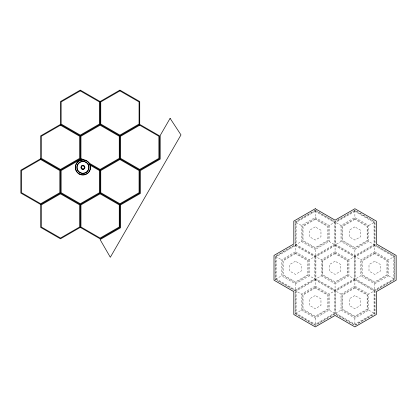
<?xml version="1.0" encoding="UTF-8"?>
<svg xmlns="http://www.w3.org/2000/svg" width="417" height="417" viewBox="0 0 417 417"><rect width="100%" height="100%" fill="white"/><g stroke="black" fill="none" stroke-linecap="round" stroke-linejoin="round"><path stroke-width="0.31" stroke-dasharray="2.08 1.56" d="M295.45 222.047L315.262 210.611L341.023 225.482L354.888 217.476L368.758 225.482L368.758 241.495L394.513 256.366L394.513 279.244L368.758 294.115L354.888 286.109L354.888 249.502L341.023 241.495L309.32 259.796L295.45 251.79L295.45 222.047L301.397 225.482L315.262 217.476L329.133 225.482L354.888 210.611L374.701 222.047L374.701 251.79L360.835 259.796L329.133 241.495L315.262 249.502L315.262 286.109L329.133 294.115L360.835 275.814L360.835 259.796M315.262 286.109L301.397 294.115L275.637 279.244L275.637 256.366L301.397 241.495L301.397 225.482M309.32 259.796L309.32 275.814L341.023 294.115L341.023 310.128L315.262 324.999L295.45 313.563L295.45 283.821L281.584 275.814L281.584 259.796L295.45 251.79M275.637 279.244L281.584 275.814M368.758 225.482L374.701 222.047M295.45 244.925L321.21 259.796L335.075 251.79L335.075 222.047M295.45 283.821L309.32 275.814M354.888 249.502L368.758 241.495M295.45 290.685L321.21 275.814L321.21 259.796M335.075 251.79L348.946 259.796L374.701 244.925M335.075 313.563L335.075 283.821L348.946 275.814L374.701 290.685M295.45 313.563L301.397 310.128L301.397 294.115M374.701 251.79L388.571 259.796L394.513 256.366M341.023 294.115L354.888 286.109M301.397 310.128L315.262 318.14L329.133 310.128L354.888 324.999L374.701 313.563L374.701 283.821L360.835 275.814M374.701 283.821L388.571 275.814L388.571 259.796M341.023 310.128L354.888 318.14L368.758 310.128L368.758 294.115M388.571 275.814L394.513 279.244M301.397 241.495L315.262 249.502M321.21 275.814L335.075 283.821M275.637 256.366L281.584 259.796M368.758 310.128L374.701 313.563M354.888 210.611L354.888 217.476M354.888 318.14L354.888 324.999M348.946 259.796L348.946 275.814M341.023 225.482L341.023 241.495M329.133 225.482L329.133 241.495M329.133 294.115L329.133 310.128M315.262 210.611L315.262 217.476M315.262 318.14L315.262 324.999M315.262 210.231L295.127 221.86L295.127 244.737L275.309 256.179L275.309 279.432L295.127 290.873L295.127 313.751L315.262 325.38L335.075 313.938L354.888 325.38L375.029 313.751L375.029 290.873L394.842 279.432L394.842 256.179L375.029 244.737L375.029 221.86L354.888 210.231L335.075 221.672L315.262 210.231M315.262 211.367L296.106 222.428L296.106 244.55L315.262 255.611L334.424 244.55L334.424 222.428L315.262 211.367M315.262 218.607L302.377 226.045L302.377 240.932L315.262 248.37L328.153 240.932L328.153 226.045L315.262 218.607M315.262 219.363L303.029 226.426L303.029 240.552L315.262 247.615L327.501 240.552L327.501 226.426L315.262 219.363M315.262 226.911L309.565 230.2L309.565 236.778L315.262 240.067L320.965 236.778L320.965 230.2L315.262 226.911M295.45 245.681L276.294 256.742L276.294 278.869L295.45 289.93L314.611 278.869L314.611 256.742L295.45 245.681M354.888 211.367L335.732 222.428L335.732 244.55L354.888 255.611L374.049 244.55L374.049 222.428L354.888 211.367M295.45 252.921L282.564 260.364L282.564 275.246L295.45 282.69L308.34 275.246L308.34 260.364L295.45 252.921M354.888 218.607L342.003 226.045L342.003 240.932L354.888 248.37L367.778 240.932L367.778 226.045L354.888 218.607M295.45 253.677L283.216 260.74L283.216 274.871L295.45 281.934L307.683 274.871L307.683 260.74L295.45 253.677M354.888 219.363L342.654 226.426L342.654 240.552L354.888 247.615L367.127 240.552L367.127 226.426L354.888 219.363M295.45 261.224L289.752 264.514L289.752 271.097L295.45 274.386L301.147 271.097L301.147 264.514L295.45 261.224M354.888 226.911L349.191 230.2L349.191 236.778L354.888 240.067L360.59 236.778L360.59 230.2L354.888 226.911M335.075 245.681L315.919 256.742L315.919 278.869L335.075 289.93L354.236 278.869L354.236 256.742L335.075 245.681M335.075 252.921L322.19 260.364L322.19 275.246L335.075 282.69L347.966 275.246L347.966 260.364L335.075 252.921M335.075 253.677L322.841 260.74L322.841 274.871L335.075 281.934L347.314 274.871L347.314 260.74L335.075 253.677M335.075 261.224L329.378 264.514L329.378 271.097L335.075 274.386L340.778 271.097L340.778 264.514L335.075 261.224M315.262 280L296.106 291.061L296.106 313.183L315.262 324.244L334.424 313.183L334.424 291.061L315.262 280M374.701 245.681L355.545 256.742L355.545 278.869L374.701 289.93L393.862 278.869L393.862 256.742L374.701 245.681M315.262 287.24L302.377 294.683L302.377 309.565L315.262 317.003L328.153 309.565L328.153 294.683L315.262 287.24M374.701 252.921L361.815 260.364L361.815 275.246L374.701 282.69L387.591 275.246L387.591 260.364L374.701 252.921M315.262 287.996L303.029 295.059L303.029 309.185L315.262 316.253L327.501 309.185L327.501 295.059L315.262 287.996M374.701 253.677L362.467 260.74L362.467 274.871L374.701 281.934L386.94 274.871L386.94 260.74L374.701 253.677M315.262 295.544L309.565 298.833L309.565 305.411L315.262 308.7L320.965 305.411L320.965 298.833L315.262 295.544M374.701 261.224L369.003 264.514L369.003 271.097L374.701 274.386L380.403 271.097L380.403 264.514L374.701 261.224M354.888 280L335.732 291.061L335.732 313.183L354.888 324.244L374.049 313.183L374.049 291.061L354.888 280M354.888 287.24L342.003 294.683L342.003 309.565L354.888 317.003L367.778 309.565L367.778 294.683L354.888 287.24M354.888 287.996L342.654 295.059L342.654 309.185L354.888 316.253L367.127 309.185L367.127 295.059L354.888 287.996M354.888 295.544L349.191 298.833L349.191 305.411L354.888 308.7L360.59 305.411L360.59 298.833L354.888 295.544"/><path stroke-width="0.63" d="M81.153 167.389C81.617 163.292 87.231 167.603 83.395 169.109C80.481 169.808 80.653 165.043 83.395 165.669M84.192 168.65L84.599 166.941L83.822 165.846M82.472 169.109L83.395 169.109M82.04 168.932L81.206 167.389M60.475 170.188L80.288 158.747L80.288 135.869L100.101 124.428L100.101 101.55L80.288 90.114L60.475 101.55L60.475 124.428L40.663 135.869L40.663 158.747L60.475 170.188L60.475 193.066L40.663 204.502L40.663 227.38L60.475 238.821L80.288 227.38L80.288 204.502L100.101 193.066L119.914 204.502L139.726 193.066L139.726 170.188L119.914 158.747L100.101 170.188L100.101 193.066M100.101 101.55L119.914 90.114L139.726 101.55L139.726 124.428L119.914 135.869L100.101 124.428M40.663 158.747L20.85 170.188L20.85 193.066L40.663 204.502M139.726 170.188L159.539 158.747L159.539 135.869L139.726 124.428M60.475 124.428L80.288 135.869M84.323 160.321L80.945 158.371L80.945 136.244L100.101 125.183L119.262 136.244L119.262 158.371L100.101 169.432L88.831 162.922M80.288 158.747L82.488 160.019M89.645 164.147L100.101 170.188M81.414 160.154L80.288 159.502L61.132 170.563L61.132 192.685L80.288 203.746L99.449 192.685L99.449 170.563L89.869 165.033M60.475 193.066L80.288 204.502M80.288 227.38L100.101 238.821L119.914 227.38L119.914 204.502M119.914 135.869L119.914 158.747M170.1 118.334L160.196 135.489L160.196 159.122L140.383 170.563L140.383 193.441L120.57 204.883L120.57 227.76L100.101 239.577L110.323 257.273L180.978 134.894L170.1 118.334M80.288 90.87L61.132 101.93L61.132 124.052L80.288 135.113L99.449 124.052L99.449 101.93L80.288 90.87M60.475 125.183L41.314 136.244L41.314 158.371L60.475 169.432L79.637 158.371L79.637 136.244L60.475 125.183M119.914 90.87L100.758 101.93L100.758 124.052L119.914 135.113L139.075 124.052L139.075 101.93L119.914 90.87M40.663 159.502L21.502 170.563L21.502 192.685L40.663 203.746L59.824 192.685L59.824 170.563L40.663 159.502M139.726 125.183L120.57 136.244L120.57 158.371L139.726 169.432L158.887 158.371L158.887 136.244L139.726 125.183M60.475 193.816L41.314 204.883L41.314 227.004L60.475 238.065L79.637 227.004L79.637 204.883L60.475 193.816M119.914 159.502L100.758 170.563L100.758 192.685L119.914 203.746L139.075 192.685L139.075 170.563L119.914 159.502M100.101 193.816L80.945 204.883L80.945 227.004L100.101 238.065L119.262 227.004L119.262 204.883L100.101 193.816M315.262 208.724L293.818 221.104L293.818 243.981L274.005 255.423L274.005 280.188L293.818 291.629L293.818 314.507L315.262 326.886L335.075 315.45L354.888 326.886L376.337 314.507L376.337 291.629L396.15 280.188L396.15 255.423L376.337 243.981L376.337 221.104L354.888 208.724L335.075 220.16L315.262 208.724M79.1 174.025A7.662 7.662 0 0 0 90.593 167.389A7.662 7.662 0 0 0 79.1 160.753A7.662 7.662 0 0 0 79.1 174.025M77.677 172.648A7.433 7.433 0 0 0 90.114 169.312A7.433 7.433 0 0 0 81.007 160.211A7.433 7.433 0 0 0 77.677 172.648M78.615 171.705A6.104 6.104 0 0 0 88.831 168.968A6.104 6.104 0 0 0 81.351 161.494A6.104 6.104 0 0 0 78.615 171.705M79.96 172.534A5.942 5.942 0 0 0 88.873 167.389A5.942 5.942 0 0 0 79.96 162.244A5.942 5.942 0 0 0 79.96 172.534M81.539 168.781A1.965 1.965 0 0 0 84.833 167.9A1.965 1.965 0 0 0 82.42 165.492A1.965 1.965 0 0 0 81.539 168.781"/></g></svg>
